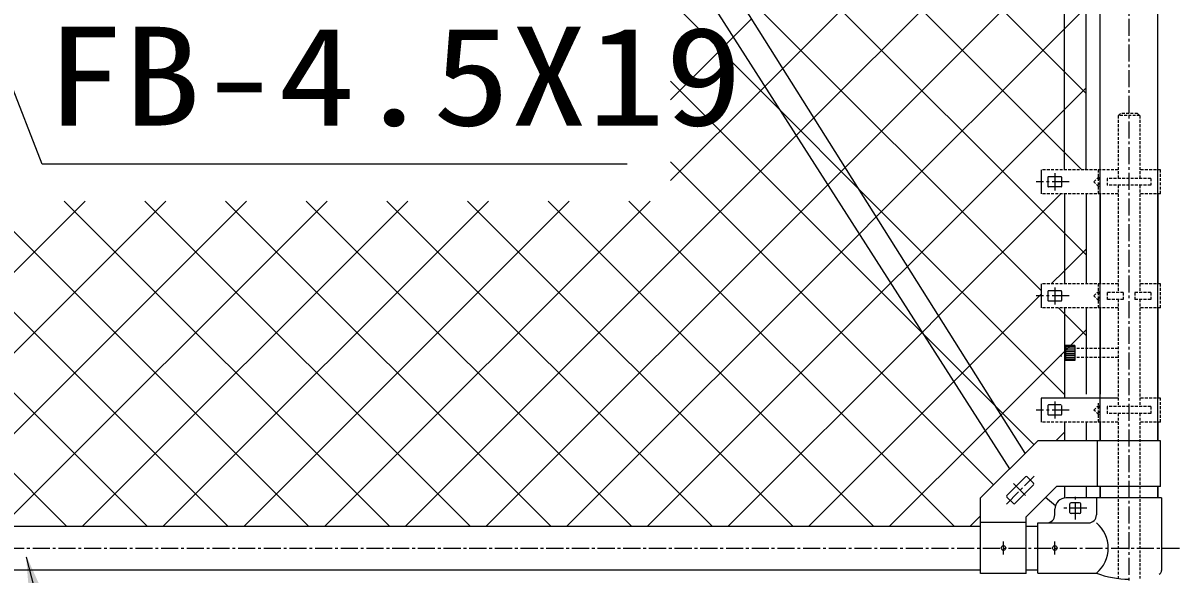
# Model space of a CAD drawing. Units: millimetres, scale not verified. Extents: x -5940 to 5940, y -4200 to 4200.
# Drawn here: x -3510 to -2504, y -2001 to -1518 of the extents above; entities that cross this region are included whole.
import ezdxf
from ezdxf.enums import TextEntityAlignment as Align

# ---------------------------------------------------------------- set-up
doc = ezdxf.new("R2010")
doc.units = ezdxf.units.MM
doc.header["$LTSCALE"] = 20
doc.linetypes.add('USER2', pattern=[1.125, 0.75, -0.125, 0.125, -0.125])
doc.linetypes.add('USER3', pattern=[0.1875, 0.125, -0.0625])
for name, color, linetype, lineweight in [('0-5_0', 7, 'Continuous', 25), ('0-6_2網', 2, 'Continuous', 25), ('0-8_1部材', 7, 'Continuous', 25), ('0-9_中心線', 1, 'USER2', 25), ('0-A_6文字', 7, 'Continuous', 25), ('0-C_8部品', 7, 'Continuous', 25)]:
    doc.layers.add(name, color=color, linetype=linetype, lineweight=lineweight)
doc.styles.add('ＭＳ ゴシック', font='')
doc.styles.get('ＭＳ ゴシック').set_extended_font_data('MS Gothic')

msp = doc.modelspace()

# ---------------------------------------------------------------- linework, layer by layer
at = {"layer": '0-5_0'}
for p, q in [((-2597.73, -1667.83), (-2597.73, -1746.83)), ((-2578.73, -1667.83), (-2578.73, -1746.83)), ((-2566.63, -1746.83), (-2566.63, -1667.83)), ((-2566.63, -1667.83), (-2566.63, -1746.83)), ((-2597.73, -1767.83), (-2597.73, -1846.83)), ((-2578.73, -1767.83), (-2578.73, -1843.33)), ((-2566.63, -1843.33), (-2566.63, -1767.83)), ((-2566.63, -1767.83), (-2566.63, -1843.33)), ((-2515.83, -1846.83), (-2515.83, -1767.83)), ((-2515.83, -1767.83), (-2515.83, -1846.83)), ((-2597.73, -1867.83), (-2597.73, -1884.28)), ((-2578.73, -1867.83), (-2578.73, -1884.28)), ((-2566.63, -1884.28), (-2566.63, -1867.83)), ((-2566.63, -1867.83), (-2566.63, -1884.28)), ((-2515.83, -1884.28), (-2515.83, -1867.83)), ((-2515.83, -1867.83), (-2515.83, -1884.28))]:
    msp.add_line(p, q, dxfattribs=at)
msp.add_lwpolyline([(-2515.83, -1746.83), (-2515.83, -1667.83), (-2515.83, -1746.83)], dxfattribs=at)
at = {"layer": '0-6_2網'}
for p, q in [((-2597.73, -1560.87), (-3083.77, -1074.83)), ((-2597.73, -1631.58), (-3139.06, -1090.25)), ((-2597.73, -1702.29), (-3018.84, -1281.18)), ((-2844.61, -1557.88), (-2597.73, -1311)), ((-2817.29, -1601.27), (-2597.73, -1381.71)), ((-2789.97, -1644.66), (-2597.73, -1452.42)), ((-2618.23, -1752.5), (-2898.62, -1472.11)), ((-2846.04, -1595.4), (-2942.94, -1498.5)), ((-2597.73, -1523.13), (-2578.73, -1504.13)), ((-2887.69, -1530.25), (-2871.93, -1514.49)), ((-2762.65, -1688.05), (-2597.73, -1523.13)), ((-2942.94, -1585.5), (-2887.69, -1530.25)), ((-2860.12, -1573.39), (-2844.61, -1557.88)), ((-2720.69, -1791.46), (-2942.94, -1569.21)), ((-2578.73, -1579.87), (-2597.73, -1560.87)), ((-2942.94, -1656.21), (-2860.12, -1573.39)), ((-2597.73, -1593.84), (-2578.73, -1574.84)), ((-2778.41, -1663.03), (-2846.04, -1595.4)), ((-2735.33, -1731.44), (-2597.73, -1593.84)), ((-3260.03, -1959.23), (-3615.78, -1603.48)), ((-2832.54, -1616.52), (-2817.29, -1601.27)), ((-3175.25, -1959.23), (-2832.54, -1616.52)), ((-2582.48, -1646.83), (-2597.73, -1631.58)), ((-3330.74, -1959.23), (-3643.35, -1646.61)), ((-2659.9, -1922.96), (-2942.94, -1639.92)), ((-2804.96, -1659.65), (-2789.97, -1644.66)), ((-2580.01, -1646.83), (-2578.73, -1645.55)), ((-3104.54, -1959.23), (-2804.96, -1659.65)), ((-2597.73, -1843.71), (-2778.41, -1663.03)), ((-2708.01, -1774.83), (-2601.01, -1667.83)), ((-3740.94, -1959.23), (-3455.91, -1674.21)), ((-3670.22, -1959.23), (-3385.2, -1674.21)), ((-3599.51, -1959.23), (-3314.49, -1674.21)), ((-3528.8, -1959.23), (-3243.78, -1674.21)), ((-3189.32, -1959.23), (-3474.34, -1674.21)), ((-3458.09, -1959.23), (-3173.07, -1674.21)), ((-3118.61, -1959.23), (-3403.63, -1674.21)), ((-3387.38, -1959.23), (-3102.36, -1674.21)), ((-3047.9, -1959.23), (-3332.92, -1674.21)), ((-3316.67, -1959.23), (-3031.65, -1674.21)), ((-2977.19, -1959.23), (-3262.21, -1674.21)), ((-3245.96, -1959.23), (-2960.94, -1674.21)), ((-2906.47, -1959.23), (-3191.5, -1674.21)), ((-2835.76, -1959.23), (-3120.78, -1674.21)), ((-2765.05, -1959.23), (-3050.07, -1674.21)), ((-2694.34, -1959.23), (-2979.36, -1674.21)), ((-3401.45, -1959.23), (-3670.93, -1689.75)), ((-2777.38, -1702.79), (-2762.65, -1688.05)), ((-3033.83, -1959.23), (-2777.38, -1702.79)), ((-2578.73, -1721.29), (-2597.73, -1702.29)), ((-2597.73, -1735.26), (-2578.73, -1716.26)), ((-3472.16, -1959.23), (-3698.51, -1732.88)), ((-2749.81, -1745.92), (-2735.33, -1731.44)), ((-2609.3, -1746.83), (-2597.73, -1735.26)), ((-2963.12, -1959.23), (-2749.81, -1745.92)), ((-2680.69, -1818.22), (-2618.23, -1755.76)), ((-2597.73, -1773), (-2602.9, -1767.83)), ((-2722.23, -1789.05), (-2708.01, -1774.83)), ((-2578.73, -1792), (-2597.73, -1773)), ((-2892.41, -1959.23), (-2722.23, -1789.05)), ((-2597.73, -1805.97), (-2578.73, -1786.97)), ((-2658.19, -1853.96), (-2720.69, -1791.46)), ((-2653.37, -1861.61), (-2597.73, -1805.97)), ((-2694.65, -1832.19), (-2680.69, -1818.22)), ((-2821.7, -1959.23), (-2694.65, -1832.19)), ((-2624.55, -1887.6), (-2658.19, -1853.96)), ((-2667.08, -1875.32), (-2653.37, -1861.61)), ((-2750.99, -1959.23), (-2667.08, -1875.32)), ((-2605.33, -1884.28), (-2597.73, -1876.68)), ((-2680.28, -1959.23), (-2671.23, -1950.18))]:
    msp.add_line(p, q, dxfattribs=at)
at = {"layer": '0-8_1部材'}
for p, q in [((-2566.63, -1884.28), (-2566.63, -1059.83)), ((-2515.83, -1884.28), (-2515.83, -1059.83)), ((-2645.7, -1908.75), (-3178.87, -1074.83)), ((-2632.19, -1895.25), (-3148.77, -1074.83)), ((-2597.73, -1646.83), (-2597.73, -1074.83)), ((-2578.73, -1646.83), (-2578.73, -1074.83)), ((-3785.43, -1959.23), (-2671.23, -1959.23)), ((-3785.43, -1997.33), (-2671.23, -1997.33))]:
    msp.add_line(p, q, dxfattribs=at)
at = {"layer": '0-9_中心線'}
for p, q in [((-2541.23, -2091.87), (-2541.23, -28.67)), ((-3951.84, -1978.28), (-1061.11, -1978.28))]:
    msp.add_line(p, q, dxfattribs=at)
at = {"layer": '0-A_6文字'}
for points in [[(-2980.92, -1641.94), (-3493.68, -1641.94), (-3552.7, -1489.64)], [(-2693.51, -2328.08), (-3419.05, -2328.08), (-3507.23, -1986.41)]]:
    msp.add_lwpolyline(points, dxfattribs=at)
msp.add_solid([(-3507.73, -1984.47), (-3482.64, -2039.97), (-3502.82, -2045.17)], dxfattribs=at)
at = {"layer": '0-C_8部品', "color": 1, "linetype": 'USER3'}
for p, q in [((-2531.73, -1599.33), (-2550.73, -1599.33)), ((-2533.73, -1597.33), (-2548.73, -1597.33)), ((-2550.73, -1646.83), (-2618.23, -1646.83)), ((-2568.05, -1667.83), (-2568.05, -1646.83)), ((-2513.53, -1646.83), (-2531.73, -1646.83)), ((-2513.53, -1667.83), (-2513.53, -1646.83)), ((-2572.05, -1657.33), (-2568.05, -1653.33)), ((-2568.05, -1661.33), (-2572.05, -1657.33)), ((-2568.05, -1653.33), (-2566.72, -1657.33)), ((-2566.72, -1657.33), (-2568.05, -1661.33)), ((-2560.23, -1654.33), (-2560.23, -1660.33)), ((-2522.23, -1654.33), (-2560.23, -1654.33)), ((-2522.23, -1654.33), (-2522.23, -1660.33)), ((-2550.73, -1667.83), (-2618.23, -1667.83)), ((-2522.23, -1660.33), (-2560.23, -1660.33)), ((-2550.73, -1660.33), (-2550.73, -1754.33)), ((-2531.73, -1660.33), (-2531.73, -1754.33)), ((-2513.53, -1667.83), (-2531.73, -1667.83)), ((-2550.73, -1746.83), (-2618.23, -1746.83)), ((-2568.05, -1767.83), (-2568.05, -1746.83)), ((-2513.53, -1746.83), (-2531.73, -1746.83)), ((-2513.53, -1767.83), (-2513.53, -1746.83)), ((-2572.05, -1757.33), (-2568.05, -1753.33)), ((-2568.05, -1761.33), (-2572.05, -1757.33)), ((-2568.05, -1753.33), (-2566.72, -1757.33)), ((-2566.72, -1757.33), (-2568.05, -1761.33)), ((-2546.23, -1754.33), (-2560.23, -1754.33)), ((-2560.23, -1754.33), (-2560.23, -1760.33)), ((-2546.23, -1760.33), (-2560.23, -1760.33)), ((-2550.73, -1760.33), (-2550.73, -1854.33)), ((-2546.23, -1754.33), (-2546.23, -1760.33)), ((-2522.23, -1754.33), (-2536.23, -1754.33)), ((-2536.23, -1754.33), (-2536.23, -1760.33)), ((-2522.23, -1760.33), (-2536.23, -1760.33)), ((-2531.73, -1760.33), (-2531.73, -1854.33)), ((-2522.23, -1754.33), (-2522.23, -1760.33)), ((-2550.73, -1767.83), (-2618.23, -1767.83)), ((-2513.53, -1767.83), (-2531.73, -1767.83)), ((-2550.73, -1803.33), (-2588.73, -1803.33)), ((-2550.73, -1811.33), (-2588.73, -1811.33)), ((-2513.53, -1846.83), (-2531.73, -1846.83)), ((-2513.53, -1867.83), (-2513.53, -1846.83)), ((-2572.05, -1857.33), (-2568.05, -1853.33)), ((-2568.05, -1861.33), (-2572.05, -1857.33)), ((-2568.05, -1867.83), (-2568.05, -1851.33)), ((-2568.05, -1853.33), (-2566.72, -1857.33)), ((-2566.72, -1857.33), (-2568.05, -1861.33)), ((-2560.23, -1854.33), (-2560.23, -1860.33)), ((-2522.23, -1854.33), (-2560.23, -1854.33)), ((-2522.23, -1860.33), (-2560.23, -1860.33)), ((-2550.73, -1860.33), (-2550.73, -2004.98)), ((-2531.73, -1860.33), (-2531.73, -2004.98)), ((-2522.23, -1854.33), (-2522.23, -1860.33)), ((-2550.73, -1867.83), (-2618.23, -1867.83)), ((-2513.53, -1867.83), (-2531.73, -1867.83))]:
    msp.add_line(p, q, dxfattribs=at)
at = {"layer": '0-C_8部品', "color": 2}
for p, q in [((-2618.23, -1646.83), (-2618.23, -1667.83)), ((-2612.23, -1653.33), (-2612.23, -1661.33)), ((-2600.73, -1652.83), (-2611.73, -1652.83)), ((-2600.23, -1653.33), (-2600.23, -1661.33)), ((-2600.73, -1661.83), (-2611.73, -1661.83)), ((-2618.23, -1746.83), (-2618.23, -1767.83)), ((-2612.23, -1753.33), (-2612.23, -1761.33)), ((-2600.73, -1752.83), (-2611.73, -1752.83)), ((-2600.23, -1753.33), (-2600.23, -1761.33)), ((-2600.73, -1761.83), (-2611.73, -1761.83)), ((-2612.23, -1853.33), (-2612.23, -1861.33)), ((-2600.73, -1852.83), (-2611.73, -1852.83)), ((-2600.23, -1853.33), (-2600.23, -1861.33)), ((-2600.73, -1861.83), (-2611.73, -1861.83))]:
    msp.add_line(p, q, dxfattribs=at)
at = {"layer": '0-C_8部品', "color": 1, "linetype": 'USER2'}
for p, q in [((-2593.61, -1657.33), (-2622.64, -1657.33)), ((-2606.23, -1649.83), (-2606.23, -1664.83)), ((-2606.23, -1749.83), (-2606.23, -1764.83)), ((-2593.61, -1757.33), (-2622.64, -1757.33)), ((-2606.23, -1849.83), (-2606.23, -1864.83)), ((-2593.61, -1857.33), (-2622.64, -1857.33))]:
    msp.add_line(p, q, dxfattribs=at)
at = {"layer": '0-C_8部品', "color": 3}
for p, q in [((-2596.73, -1800.83), (-2596.73, -1813.83)), ((-2588.73, -1800.83), (-2596.73, -1800.83)), ((-2596.73, -1801.35), (-2588.73, -1801.35)), ((-2596.73, -1802.94), (-2588.73, -1802.94)), ((-2596.73, -1804.53), (-2588.73, -1804.53)), ((-2596.73, -1806.12), (-2588.73, -1806.12)), ((-2596.73, -1807.7), (-2588.73, -1807.7)), ((-2596.73, -1809.29), (-2588.73, -1809.29)), ((-2588.73, -1800.83), (-2588.73, -1813.83)), ((-2596.73, -1810.88), (-2588.73, -1810.88)), ((-2596.73, -1812.47), (-2588.73, -1812.47)), ((-2588.73, -1813.83), (-2596.73, -1813.83))]:
    msp.add_line(p, q, dxfattribs=at)
at = {"layer": '0-C_8部品'}
for p, q in [((-2621.23, -1884.28), (-2671.23, -1934.28)), ((-2550.73, -1884.28), (-2621.23, -1884.28)), ((-2568.93, -1924.28), (-2568.93, -1884.28)), ((-2513.53, -1884.28), (-2550.73, -1884.28)), ((-2513.53, -1924.28), (-2513.53, -1884.28)), ((-2648.2, -1932.18), (-2631.93, -1915.92)), ((-2641.13, -1939.25), (-2624.86, -1922.99)), ((-2604.66, -1924.28), (-2631.23, -1950.85)), ((-2550.73, -1924.28), (-2604.66, -1924.28)), ((-2597.73, -1924.28), (-2597.73, -1934.28)), ((-2578.73, -1924.28), (-2578.73, -1934.28)), ((-2566.63, -1924.28), (-2566.63, -1934.28)), ((-2566.63, -1934.28), (-2566.63, -1924.28)), ((-2513.53, -1924.28), (-2550.73, -1924.28)), ((-2515.83, -1924.28), (-2515.83, -1934.28)), ((-2515.83, -1934.28), (-2515.83, -1924.28)), ((-2671.23, -2000.53), (-2671.23, -1934.28)), ((-2605.76, -1941.26), (-2614.51, -1934.14)), ((-2569.78, -1934.28), (-2596.23, -1934.28)), ((-2592.98, -1947.03), (-2592.98, -1939.53)), ((-2584.48, -1938.53), (-2591.98, -1938.53)), ((-2583.48, -1947.03), (-2583.48, -1939.53)), ((-2512.68, -1934.28), (-2550.73, -1934.28)), ((-2512.68, -1934.28), (-2512.68, -1997.97)), ((-2631.23, -2000.53), (-2631.23, -1950.85)), ((-2606.23, -1949.28), (-2606.23, -1944.28)), ((-2584.48, -1948.03), (-2591.98, -1948.03)), ((-2631.23, -1956.03), (-2671.23, -1956.03)), ((-2631.23, -1959.23), (-2621.23, -1959.23)), ((-2631.23, -1959.23), (-2621.23, -1959.23)), ((-2621.23, -1956.28), (-2576.78, -1956.28)), ((-2621.23, -2000.28), (-2621.23, -1956.28)), ((-2631.23, -2000.53), (-2671.23, -2000.53)), ((-2631.23, -1997.33), (-2621.23, -1997.33)), ((-2631.23, -1997.33), (-2621.23, -1997.33)), ((-2621.23, -2000.28), (-2569.78, -2000.28))]:
    msp.add_line(p, q, dxfattribs=at)
at = {"layer": '0-C_8部品', "color": 4, "linetype": 'USER2'}
for p, q in [((-2648.7, -1939.76), (-2624.35, -1915.41)), ((-2642.49, -1921.62), (-2630.57, -1933.54)), ((-2588.23, -1953.28), (-2588.23, -1933.28)), ((-2578.23, -1943.28), (-2598.23, -1943.28)), ((-2651.23, -1983.98), (-2651.23, -1972.58)), ((-2606.23, -1983.98), (-2606.23, -1972.58))]:
    msp.add_line(p, q, dxfattribs=at)
at = {"layer": '0-C_8部品', "linetype": 'USER2'}
for p, q in [((-2630.52, -1915.92), (-2624.86, -1921.57)), ((-2648.2, -1933.59), (-2642.54, -1939.25))]:
    msp.add_line(p, q, dxfattribs=at)
at = {"layer": '0-C_8部品', "color": 1, "linetype": 'USER3'}
for points in [[(-2548.73, -1597.33), (-2550.73, -1599.33), (-2550.73, -1654.33)], [(-2533.73, -1597.33), (-2531.73, -1599.33), (-2531.73, -1654.33)]]:
    msp.add_lwpolyline(points, dxfattribs=at)
at = {"layer": '0-C_8部品', "color": 2}
msp.add_lwpolyline([(-2550.73, -1846.83), (-2618.23, -1846.83), (-2618.23, -1867.83)], dxfattribs=at)
at = {"layer": '0-C_8部品'}
msp.add_lwpolyline([(-2550.73, -1934.28), (-2569.78, -1934.28), (-2569.78, -1949.28)], dxfattribs=at)
for centre in [(-2651.23, -1978.28), (-2606.23, -1978.28)]:
    msp.add_circle(centre, 2, dxfattribs=at)
at = {"layer": '0-C_8部品', "color": 2}
for centre, start, end in [((-2611.73, -1653.33), 90, 180), ((-2600.73, -1653.33), 0, 90), ((-2611.73, -1661.33), 180, 270), ((-2600.73, -1661.33), 270, 0), ((-2611.73, -1753.33), 90, 180), ((-2600.73, -1753.33), 0, 90), ((-2611.73, -1761.33), 180, 270), ((-2600.73, -1761.33), 270, 0), ((-2600.73, -1810.33), 0, 90), ((-2611.73, -1853.33), 90, 180), ((-2611.73, -1861.33), 180, 270), ((-2600.73, -1861.33), 270, 0)]:
    msp.add_arc(centre, 0.5, start, end, dxfattribs=at)
at = {"layer": '0-C_8部品'}
for centre, radius, start, end in [((-2631.23, -1916.62), 1, 45, 135), ((-2625.57, -1922.28), 1, 315, 45), ((-2647.49, -1932.89), 1, 135, 225), ((-2641.83, -1938.54), 1, 225, 315), ((-2596.23, -1944.28), 10, 90, 180), ((-2591.98, -1939.53), 1, 90, 180), ((-2584.48, -1939.53), 1, 0, 90), ((-2613.23, -1949.28), 7, 270, 0), ((-2591.98, -1947.03), 1, 180, 270), ((-2584.48, -1947.03), 1, 270, 0), ((-2576.78, -1949.28), 7, 270, 0), ((-2587.97, -1978.28), 28.55, 309.59418, 50.40582), ((-2541.23, -1925.55), 80, 249.0916, 270), ((-2515.98, -1997.97), 3.3, 289.22051, 0)]:
    msp.add_arc(centre, radius, start, end, dxfattribs=at)

# ---------------------------------------------------------------- texts
at = {"layer": '0-A_6文字', "style": 'ＭＳ ゴシック', "width": 1.15}
msp.add_text('FB-4.5X19', height=86.66, dxfattribs=at).set_placement((-3490.22, -1634.02), align=Align.BOTTOM_LEFT)

doc.saveas('drawing.dxf')
